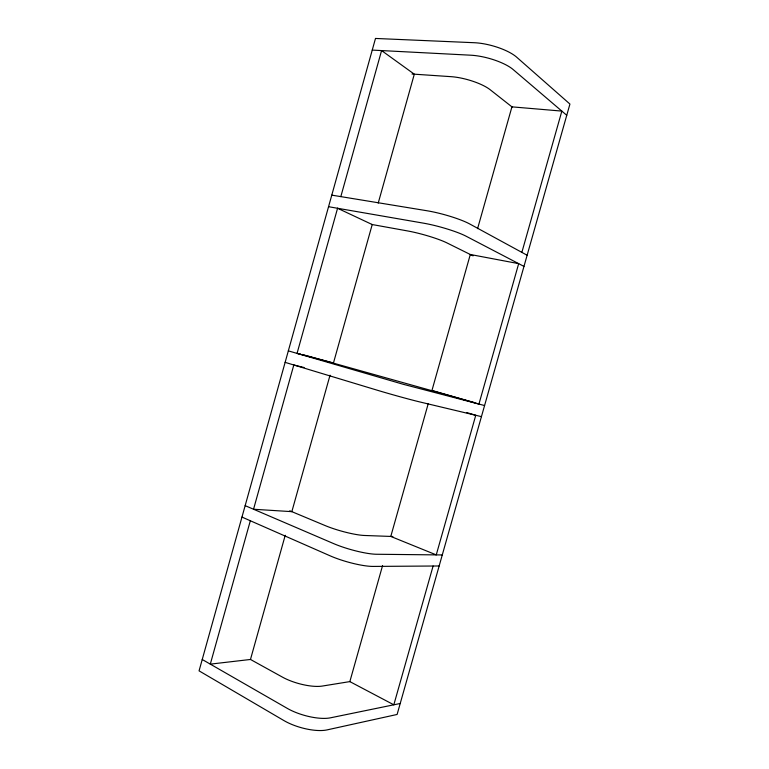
<?xml version="1.0" encoding="UTF-8"?>
<svg xmlns="http://www.w3.org/2000/svg" width="769" height="769" viewBox="0 0 769 769"><rect width="100%" height="100%" fill="white"/><g stroke="black" fill="none" stroke-linecap="round" stroke-linejoin="round"><path stroke-width="1.15" d="M250.329 520.757L210.302 664.137L250.473 659.466L285.232 535.282M340.821 196.614L381.587 50.571L414.308 74.18L378.223 203.083M330.045 375.176L291.845 511.654L253.539 509.251L293.816 364.987L304.101 367.534M382.568 565.59L349.847 681.603L393.824 704.808L433.101 566.022M428.256 403.581L390.787 536.435L436.254 554.891L475.761 415.279L466.62 412.549M477.587 228.643L511.933 106.853L561.851 111.101L521.863 252.376M400.216 703.491L330.459 717.823A31.029 10.67 15.9 0 1 287.308 708.393L202.237 659.494M350.26 681.536L322.298 686.063A28.597 9.065 15.6 0 1 282.55 677.181L250.636 659.552M439.147 565.984L373.138 566.417A31.125 5.969 15.8 0 1 330.161 555.843L241.966 517.076M442.271 554.949L376.56 554.257A31.125 5.594 15.8 0 1 333.602 543.596L245.157 505.646M392.872 536.512L364.679 535.484A28.674 4.749 15.7 0 1 325.104 525.554L289.778 510.789M372.244 50.091L470.801 55.205A31.423 9.651 15.5 0 1 513.163 69.556L566.753 115.292M412.021 74.026L451.086 76.669A28.924 8.18 15.8 0 1 490.161 89.723L512.26 107.112M331.785 195.134L427.103 210.773A31.327 4.768 15.6 0 1 469.657 223.942L527.13 255.241M328.555 206.707L423.613 223.183A31.318 4.374 15.6 0 1 466.187 236.256L523.968 266.41M371.494 224.413L407.781 230.979A28.838 3.71 15.7 0 1 447.029 242.946L473.079 255.866M481.432 416.635L419.509 401.87A31.221 0.827 15.7 0 1 376.733 390.056L285.126 362.362M484.576 405.542L403.244 384.289L288.337 350.866M298.583 353.557L300.141 353.971M302.054 354.471L305.485 355.374M307.763 355.98L474.319 402.562M375.493 38.45L199.065 670.856L283.886 720.553A31.02 11.045 15.9 0 0 327.056 729.896L397.112 714.459L569.935 104.055L516.653 57.166A31.433 10.045 15.5 0 0 474.31 42.718L375.493 38.45M337.572 208.264L297.045 353.413L333.467 362.978L372.215 224.548L337.572 208.264M470.301 254.491L431.967 390.431L478.933 404.081L518.681 263.642L470.301 254.491"/></g></svg>
